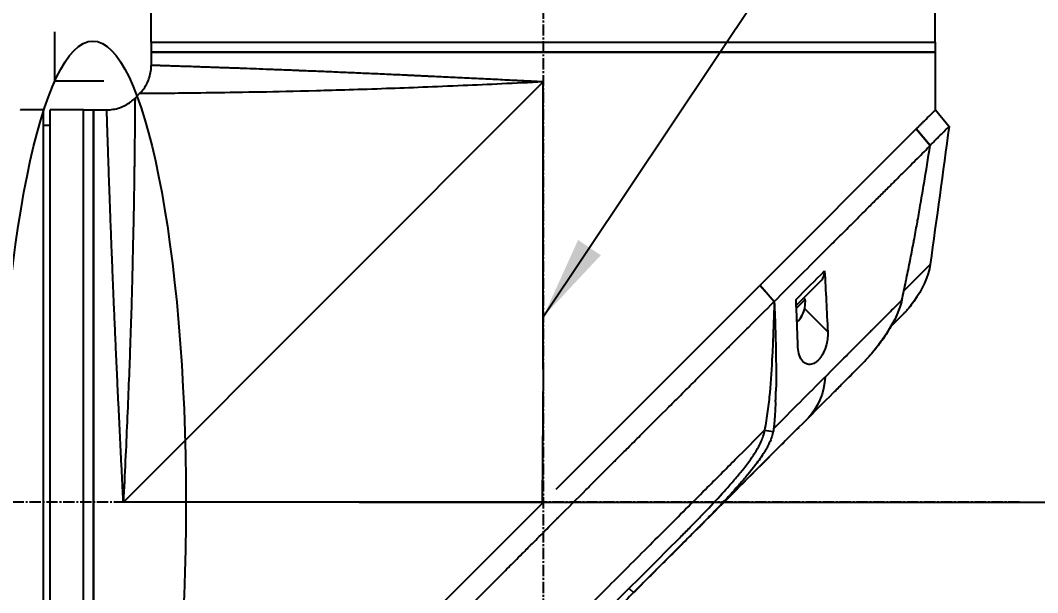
# Model space of a CAD drawing. Header units: millimetres. Extents: x 0 to 4378, y 0 to 2376.
# Drawn here: x 1566.3 to 1719.4, y 1182.9 to 1268.9 of the extents above; entities that cross this region are included whole.
import ezdxf

# ---------------------------------------------------------------- set-up
doc = ezdxf.new("R2010")
doc.units = ezdxf.units.MM
doc.header["$LTSCALE"] = 0.2
doc.linetypes.add('CENTER2', pattern=[1.125, 0.75, -0.125, 0.125, -0.125])
doc.layers.add('02_Center Line', color=1, linetype='CENTER2')
doc.layers.add('13_After Rev.Num.', color=6, linetype='Continuous')
doc.styles.add('Rainbow-5.0 Style', font='malgunsl.ttf')
doc.dimstyles.new('Rainbow-5.0 Style', dxfattribs={"dimtxt": 4, "dimasz": 2.5, "dimexe": 1, "dimexo": 1, "dimgap": 1, "dimtad": 1, "dimdsep": 46, "dimtxsty": 'Rainbow-5.0 Style', "dimcen": 0, "dimclrd": 251, "dimclre": 251, "dimclrt": 7, "dimazin": 3, "dimtp": 0.1, "dimtm": 0.1, "dimtfac": 0.61, "dimtmove": 0, "dimatfit": 3, "dimfxl": 1, "dimlwd": -1, "dimlwe": -1, "dimarcsym": 1})

# ---------------------------------------------------------------- blocks, each defined once
blk = doc.blocks.new('*D145')
at = {"color": 251, "linetype": 'ByBlock', "transparency": 16777216}
for p, q in [((1617.45, 1196.46), (1769.2, 1196.46)), ((1765.2, 781.46), (1765.2, 1186.46)), ((1617.45, 771.46), (1769.2, 771.46))]:
    blk.add_line(p, q, dxfattribs=at)
at = {"color": 251, "transparency": 16777216}
for points in [[(1763.53, 1186.46), (1766.87, 1186.46), (1765.2, 1196.46)], [(1763.53, 781.46), (1766.87, 781.46), (1765.2, 771.46)]]:
    blk.add_solid(points, dxfattribs=at)
at = {"layer": 'Defpoints', "color": 0, "transparency": 16777216}
for p in [(1613.45, 1196.46), (1765.2, 1196.46), (1613.45, 771.46)]:
    blk.add_point(p, dxfattribs=at)
at = {"color": 7, "transparency": 16777216, "insert": (1752.93, 983.96), "char_height": 16, "attachment_point": 5, "rotation": 90, "style": 'Rainbow-5.0 Style'}
blk.add_mtext('425', dxfattribs=at)
blk = doc.blocks.new('*D146')
at = {"color": 251, "linetype": 'ByBlock', "transparency": 16777216}
for p, q in [((1699.24, 1588.46), (1769.2, 1588.46)), ((1765.2, 1206.46), (1765.2, 1578.46)), ((1617.36, 1196.46), (1769.2, 1196.46))]:
    blk.add_line(p, q, dxfattribs=at)
at = {"color": 251, "transparency": 16777216}
for points in [[(1763.53, 1578.46), (1766.87, 1578.46), (1765.2, 1588.46)], [(1763.53, 1206.46), (1766.87, 1206.46), (1765.2, 1196.46)]]:
    blk.add_solid(points, dxfattribs=at)
at = {"layer": 'Defpoints', "color": 0, "transparency": 16777216}
for p in [(1695.24, 1588.46), (1765.2, 1588.46), (1613.36, 1196.46)]:
    blk.add_point(p, dxfattribs=at)
at = {"color": 7, "transparency": 16777216, "insert": (1752.92, 1392.46), "char_height": 16, "attachment_point": 5, "rotation": 90, "style": 'Rainbow-5.0 Style'}
blk.add_mtext('392', dxfattribs=at)
blk = doc.blocks.new('*D151')
at = {"color": 251, "linetype": 'ByBlock', "transparency": 16777216}
for p, q in [((1649.05, 1699.16), (1818.7, 1699.16)), ((1814.7, 781.46), (1814.7, 1689.16)), ((1649.05, 771.46), (1818.7, 771.46))]:
    blk.add_line(p, q, dxfattribs=at)
at = {"color": 251, "transparency": 16777216}
for points in [[(1813.03, 1689.16), (1816.36, 1689.16), (1814.7, 1699.16)], [(1813.03, 781.46), (1816.36, 781.46), (1814.7, 771.46)]]:
    blk.add_solid(points, dxfattribs=at)
at = {"layer": 'Defpoints', "color": 0, "transparency": 16777216}
for p in [(1645.05, 1699.16), (1814.7, 1699.16), (1645.05, 771.46)]:
    blk.add_point(p, dxfattribs=at)
at = {"color": 7, "transparency": 16777216, "insert": (1802.42, 1235.31), "char_height": 16, "attachment_point": 5, "rotation": 90, "style": 'Rainbow-5.0 Style'}
blk.add_mtext('927.7', dxfattribs=at)
blk = doc.blocks.new('*D152')
at = {"color": 251, "linetype": 'ByBlock', "transparency": 16777216}
for p, q in [((1496.65, 1260.07), (1496.65, 1396.68)), ((1645.05, 1395.45), (1645.05, 1388.68)), ((1635.05, 1392.68), (1506.65, 1392.68))]:
    blk.add_line(p, q, dxfattribs=at)
at = {"color": 251, "transparency": 16777216}
for points in [[(1506.65, 1394.35), (1506.65, 1391.02), (1496.65, 1392.68)], [(1635.05, 1394.35), (1635.05, 1391.02), (1645.05, 1392.68)]]:
    blk.add_solid(points, dxfattribs=at)
at = {"layer": 'Defpoints', "color": 0, "transparency": 16777216}
for p in [(1645.05, 1399.45), (1496.65, 1392.68), (1496.65, 1256.07)]:
    blk.add_point(p, dxfattribs=at)
at = {"color": 7, "transparency": 16777216, "insert": (1570.85, 1405), "char_height": 16, "attachment_point": 5, "style": 'Rainbow-5.0 Style'}
blk.add_mtext('148.4', dxfattribs=at)
blk = doc.blocks.new('Blk$A47R2-4W24B')
for p, q in [((-59, 663.4), (-59, 668.4)), ((59, 663.4), (59, 668.4)), ((-59, 663.4), (59, 663.4)), ((-59, 663.4), (-59, 661.9)), ((-59, 663.4), (59, 663.4)), ((59, 663.4), (59, 661.9)), ((59, 661.9), (-59, 661.9)), ((-59, 661.9), (-59, 659.89)), ((-59, 661.9), (59, 661.9)), ((59, 661.9), (59, 653.2)), ((-63.2, 594.2), (0, 657.4)), ((-3.08, 657.25), (-3.08, 657.25)), ((-1.5, 657.33), (-1.5, 657.33)), ((0, 614.2), (0, 657.4)), ((-61.44, 654.96), (-60.76, 655.64)), ((-75.2, 653.2), (-78.2, 653.2)), ((-75.2, 535.2), (-75.2, 653.2)), ((-74.2, 535.2), (-74.2, 653.2)), ((-69.2, 653.2), (-74.2, 653.2)), ((-69.2, 535.2), (-69.2, 653.2)), ((-69.2, 653.2), (-67.7, 653.2)), ((-69.2, 535.2), (-69.2, 653.2)), ((-67.7, 653.2), (-67.7, 535.2)), ((-67.7, 653.2), (-65.69, 653.2)), ((-67.7, 535.2), (-67.7, 653.2)), ((59.01, 653.21), (61.08, 650.72)), ((-75.2, 650.9), (-74.2, 650.91)), ((32.62, 626.82), (56.13, 650.33)), ((56.14, 650.34), (56.13, 650.33)), ((58.22, 647.83), (56.13, 650.33)), ((56.14, 650.34), (58.21, 647.85)), ((58.21, 647.83), (58.21, 647.83)), ((55, 644.59), (55, 644.59)), ((51.46, 641.06), (51.46, 641.06)), ((49.36, 638.97), (49.36, 638.97)), ((58.24, 629.96), (58.24, 629.96)), ((38.45, 628.07), (38.45, 628.07)), ((38.76, 628.39), (38.76, 628.39)), ((1.96, 596.16), (32.6, 626.8)), ((32.62, 626.82), (32.6, 626.8)), ((34.75, 624.39), (32.6, 626.8)), ((32.62, 626.82), (34.77, 624.4)), ((38.08, 623.79), (41.84, 627.56)), ((38.04, 624.69), (38.04, 624.69)), ((38.09, 623.39), (39.42, 624.71)), ((39.21, 624.92), (39.42, 624.71)), ((34.75, 624.39), (34.77, 624.4)), ((39.32, 623.33), (42.81, 619.84)), ((54.16, 622.48), (54.16, 622.48)), ((38.35, 621.42), (38.35, 621.42)), ((30.29, 619.93), (30.29, 619.93)), ((0, 614.2), (-0.17, 594.2)), ((47.74, 614.76), (44.73, 611.75)), ((45.22, 612.24), (45.22, 612.24)), ((33.3, 605.02), (34.59, 604.82)), ((37.54, 604.57), (13.58, 580.61)), ((29.81, 598.83), (29.81, 598.83)), ((28.28, 597.02), (28.28, 597.02)), ((-0.17, 594.2), (-63.2, 594.2)), ((-0.18, 594.02), (0, 594.2)), ((-0.18, 594.03), (0, 594.2)), ((-0.18, 594.03), (-0.17, 594.2)), ((26.77, 593.8), (27.24, 594.27)), ((-22.67, 571.53), (-0.18, 594.02)), ((-0.18, 594.02), (-0.18, 594.03)), ((23.17, 591.53), (23.17, 591.53)), ((12.92, 581.24), (13.58, 580.61)), ((13.58, 580.61), (13.58, 580.61))]:
    blk.add_line(p, q)
blk.add_arc((34.92, 624.34), 4.52, 333.7132, 4.7607)
for centre, major_axis, ratio, start_param, end_param in [((39.71, 629.68), (2.13, -2.12), 0.723632, 6.280692, 6.957578), ((34.92, 624.34), (3.19, -3.19), 0.999994, 0.080554, 0.3277), ((34.92, 624.34), (3.19, -3.19), 0.999994, 0.080554, 0.327108), ((35.94, 625.36), (3.03, -3.03), 0.003535, 6.1984, 6.284383), ((34.91, 624.33), (3.03, -3.03), 0.999994, 0.079002, 0.084786), ((34.92, 624.34), (3.03, -3.03), 0.999994, 0.076414, 0.082385), ((35.17, 624.59), (3.19, -3.19), 0.003535, 5.955485, 6.202632), ((-41.72, 525.3), (97.82, 97.82), 0.000026, 0.415264, 0.47744), ((2.68, 573.31), (62.35, 62.35), 0.000017, 5.251204, 5.402959), ((4.01, 595.88), (-2.1, 2.14), 0.047046, 2.123062, 2.123097), ((3.77, 570.79), (62.93, 62.93), 0.000051, 1.192389, 1.260494)]:
    blk.add_ellipse(centre, major_axis=major_axis, ratio=ratio, start_param=start_param, end_param=end_param)
for points, knots in [([(-60.76, 655.64), (-60.3, 656.1), (-59.91, 656.64), (-59.34, 657.79), (-59.15, 658.42), (-59.02, 659.33), (-59, 659.61), (-59, 659.89)], [0, 0, 0, 0, 0.1945418, 0.1945418, 0.385603, 0.385603, 0.4694914, 0.4694914, 0.4694914, 0.4694914]), ([(0, 657.4), (-0.01, 657.4), (-0.04, 657.4), (-0.11, 657.41), (-0.21, 657.41), (-0.36, 657.42), (-0.55, 657.43), (-0.79, 657.44), (-1.09, 657.45), (-1.58, 657.48), (-2.18, 657.51), (-2.91, 657.54), (-3.63, 657.58), (-4.59, 657.63), (-5.79, 657.69), (-7.22, 657.76), (-8.65, 657.83), (-10.07, 657.9), (-11.96, 657.99), (-13.84, 658.08), (-15.7, 658.17), (-16.86, 658.22), (-17.78, 658.27), (-18.47, 658.3), (-19.16, 658.33), (-19.85, 658.37), (-20.54, 658.4), (-21.45, 658.44), (-22.57, 658.49), (-23.9, 658.55), (-25.65, 658.63), (-27.8, 658.72), (-29.88, 658.81), (-31.52, 658.88), (-32.73, 658.94), (-33.92, 658.99), (-35.1, 659.03), (-36.07, 659.07), (-36.83, 659.1), (-37.59, 659.13), (-38.52, 659.17), (-39.6, 659.21), (-40.66, 659.25), (-42.04, 659.31), (-43.7, 659.37), (-45.27, 659.43), (-46.47, 659.47), (-47.35, 659.5), (-48.2, 659.53), (-49.02, 659.56), (-49.68, 659.58), (-50.2, 659.6), (-50.71, 659.62), (-51.32, 659.64), (-52.25, 659.67), (-53.34, 659.71), (-54.51, 659.74), (-55.55, 659.78), (-56.31, 659.8), (-56.85, 659.82), (-57.16, 659.83), (-57.39, 659.84), (-57.55, 659.84), (-57.71, 659.85), (-57.91, 659.85), (-58.13, 659.86), (-58.44, 659.87), (-58.68, 659.88), (-58.84, 659.88), (-58.93, 659.88), (-58.98, 659.88), (-59, 659.89), (-59, 659.89), (-59, 659.89), (-59, 659.89)], [-0.0000644, -0.0000644, -0.0000644, -0.0000644, -0.0000148, 0.0000348, 0.000134, 0.0003324, 0.0005308, 0.0007292, 0.001126, 0.0015228, 0.0023163, 0.0031099, 0.0039035, 0.0046971, 0.0062842, 0.0078714, 0.0094585, 0.0110457, 0.0126328, 0.0158071, 0.0173942, 0.0189814, 0.019775, 0.0205685, 0.0213621, 0.0221557, 0.0229493, 0.0237428, 0.02533, 0.0269171, 0.0285043, 0.0316786, 0.0348529, 0.03644, 0.0380272, 0.0396143, 0.0412015, 0.0427886, 0.0435822, 0.0443758, 0.0459629, 0.04755, 0.0491372, 0.0507243, 0.0538986, 0.0570729, 0.0586601, 0.0602472, 0.0618344, 0.0634215, 0.0650087, 0.0658022, 0.0665958, 0.068183, 0.0697701, 0.0729444, 0.0761187, 0.079293, 0.0824673, 0.0840544, 0.0856416, 0.0864352, 0.0872287, 0.0880223, 0.0888159, 0.090403, 0.0919902, 0.0951645, 0.0967516, 0.0983388, 0.0999259, 0.1007195, 0.1015131, 0.1015159, 0.1015159, 0.1015159, 0.1015159]), ([(0, 657.4), (-4.27, 657.19), (-8.31, 657.01), (-12.07, 656.84), (-16.28, 656.66), (-20.13, 656.51), (-23.59, 656.39), (-27.61, 656.24), (-31.1, 656.14), (-34.12, 656.06), (-37.47, 655.97), (-40.23, 655.91), (-42.51, 655.87), (-42.77, 655.87), (-43.02, 655.86), (-43.26, 655.86), (-46.11, 655.8), (-48.37, 655.77), (-50.19, 655.75), (-50.37, 655.75), (-50.54, 655.74), (-50.72, 655.74), (-52.94, 655.71), (-54.64, 655.69), (-55.96, 655.68), (-56.05, 655.68), (-56.14, 655.68), (-56.23, 655.68), (-56.89, 655.67), (-57.49, 655.67), (-58.03, 655.66), (-58.38, 655.66), (-58.97, 655.66), (-59.54, 655.65), (-59.57, 655.65), (-59.59, 655.65), (-59.62, 655.65), (-60.09, 655.65), (-60.32, 655.65), (-60.45, 655.64), (-60.67, 655.64), (-60.76, 655.64), (-60.76, 655.64), (-60.76, 655.64), (-60.76, 655.64), (-60.76, 655.64)], [0, 0, 0, 0, 0.0513847, 0.0513847, 0.0513847, 0.1089687, 0.1089687, 0.1089687, 0.1757473, 0.1757473, 0.1757473, 0.25, 0.25, 0.25, 0.2549863, 0.2549863, 0.2549863, 0.3125, 0.3125, 0.3125, 0.3170092, 0.3170092, 0.3170092, 0.375, 0.375, 0.375, 0.3786541, 0.3786541, 0.3786541, 0.40625, 0.40625, 0.40625, 0.4375, 0.4375, 0.4375, 0.4390424, 0.4390424, 0.4390424, 0.46875, 0.46875, 0.46875, 0.5, 0.5, 0.5, 0.5000148, 0.5000148, 0.5000148, 0.5000148]), ([(-65.69, 653.2), (-65.04, 653.2), (-64.38, 653.31), (-63.16, 653.72), (-62.58, 654.02), (-61.85, 654.58), (-61.64, 654.76), (-61.44, 654.96)], [0, 0, 0, 0, 0.1945418, 0.1945418, 0.385603, 0.385603, 0.4694914, 0.4694914, 0.4694914, 0.4694914]), ([(-61.44, 654.96), (-61.44, 654.96), (-61.44, 654.87), (-61.44, 654.66), (-61.45, 654.52), (-61.45, 654.29), (-61.45, 653.82), (-61.45, 653.8), (-61.45, 653.78), (-61.45, 653.77), (-61.46, 653.19), (-61.46, 652.6), (-61.46, 652.29), (-61.47, 651.73), (-61.47, 651.11), (-61.48, 650.43), (-61.48, 650.37), (-61.48, 650.31), (-61.48, 650.26), (-61.49, 648.92), (-61.51, 647.18), (-61.54, 644.92), (-61.54, 644.8), (-61.54, 644.68), (-61.55, 644.56), (-61.57, 642.72), (-61.6, 640.4), (-61.66, 637.46), (-61.66, 637.3), (-61.66, 637.13), (-61.67, 636.96), (-61.71, 634.65), (-61.77, 631.82), (-61.86, 628.32), (-61.93, 625.32), (-62.04, 621.82), (-62.18, 617.8), (-62.19, 617.6), (-62.2, 617.41), (-62.2, 617.21), (-62.32, 613.87), (-62.47, 610.22), (-62.64, 606.27), (-62.8, 602.49), (-62.99, 598.44), (-63.2, 594.2)], [0.5000431, 0.5000431, 0.5000431, 0.5000431, 0.53125, 0.53125, 0.53125, 0.5614637, 0.5614637, 0.5614637, 0.5625, 0.5625, 0.5625, 0.59375, 0.59375, 0.59375, 0.6225557, 0.6225557, 0.6225557, 0.625, 0.625, 0.625, 0.6844623, 0.6844623, 0.6844623, 0.6875, 0.6875, 0.6875, 0.7466289, 0.7466289, 0.7466289, 0.75, 0.75, 0.75, 0.8157706, 0.8157706, 0.8157706, 0.8722986, 0.8722986, 0.8722986, 0.875, 0.875, 0.875, 0.9388377, 0.9388377, 0.9388377, 1, 1, 1, 1]), ([(-78.2, 653.2), (-78.26, 653.2), (-78.31, 653.2), (-78.37, 653.2), (-78.42, 653.2), (-78.47, 653.2), (-78.51, 653.2), (-78.56, 653.2), (-78.59, 653.2), (-78.62, 653.2), (-78.65, 653.2), (-78.68, 653.2), (-78.69, 653.2), (-78.7, 653.2), (-78.7, 653.2), (-78.7, 653.2), (-78.7, 653.2), (-78.7, 653.2), (-78.7, 653.2)], [0, 0, 0, 0, 0.1074676, 0.1074676, 0.1074676, 0.2149351, 0.2149351, 0.2149351, 0.3224051, 0.3224051, 0.3224051, 0.4298767, 0.4298767, 0.4298767, 0.5, 0.5, 0.5, 0.5001155, 0.5001155, 0.5001155, 0.5001155]), ([(-63.2, 594.2), (-63.21, 594.32), (-63.21, 594.44), (-63.22, 594.56), (-63.22, 594.69), (-63.23, 594.81), (-63.24, 594.93), (-63.25, 595.17), (-63.26, 595.41), (-63.27, 595.66), (-63.29, 596.14), (-63.32, 596.62), (-63.34, 597.11), (-63.37, 597.59), (-63.39, 598.07), (-63.41, 598.55), (-63.44, 599.03), (-63.46, 599.51), (-63.49, 599.99), (-63.53, 600.95), (-63.58, 601.9), (-63.63, 602.85), (-63.68, 603.8), (-63.72, 604.74), (-63.77, 605.69), (-63.81, 606.63), (-63.86, 607.56), (-63.9, 608.5), (-63.95, 609.43), (-63.99, 610.36), (-64.04, 611.29), (-64.06, 611.75), (-64.08, 612.21), (-64.1, 612.67), (-64.12, 613.13), (-64.14, 613.59), (-64.17, 614.05), (-64.21, 614.97), (-64.25, 615.87), (-64.29, 616.76), (-64.33, 617.66), (-64.37, 618.54), (-64.41, 619.41), (-64.45, 620.28), (-64.49, 621.14), (-64.52, 621.98), (-64.56, 622.83), (-64.6, 623.66), (-64.63, 624.49), (-64.67, 625.31), (-64.7, 626.13), (-64.74, 626.93), (-64.77, 627.73), (-64.8, 628.52), (-64.83, 629.3), (-64.85, 629.69), (-64.86, 630.07), (-64.88, 630.45), (-64.9, 630.84), (-64.91, 631.22), (-64.93, 631.59), (-64.96, 632.35), (-64.98, 633.08), (-65.01, 633.8), (-65.04, 634.51), (-65.07, 635.21), (-65.09, 635.89), (-65.12, 636.57), (-65.14, 637.24), (-65.17, 637.88), (-65.19, 638.53), (-65.21, 639.15), (-65.24, 639.76), (-65.26, 640.38), (-65.28, 640.97), (-65.3, 641.54), (-65.32, 642.12), (-65.34, 642.68), (-65.36, 643.22), (-65.37, 643.49), (-65.38, 643.75), (-65.39, 644.01), (-65.4, 644.27), (-65.4, 644.53), (-65.41, 644.78), (-65.43, 645.28), (-65.45, 645.76), (-65.46, 646.21), (-65.48, 646.67), (-65.49, 647.1), (-65.5, 647.51), (-65.52, 647.93), (-65.53, 648.32), (-65.54, 648.68), (-65.55, 649.05), (-65.57, 649.4), (-65.58, 649.72), (-65.59, 650.05), (-65.6, 650.35), (-65.61, 650.63), (-65.61, 650.92), (-65.62, 651.18), (-65.63, 651.41), (-65.64, 651.65), (-65.64, 651.86), (-65.65, 652.06), (-65.66, 652.25), (-65.66, 652.41), (-65.67, 652.56), (-65.67, 652.7), (-65.67, 652.82), (-65.68, 652.91), (-65.68, 653.01), (-65.68, 653.08), (-65.68, 653.13), (-65.68, 653.15), (-65.68, 653.17), (-65.68, 653.18), (-65.69, 653.19), (-65.69, 653.2), (-65.69, 653.2), (-65.69, 653.2), (-65.69, 653.2), (-65.69, 653.2)], [-0.00006369, -0.00006369, -0.00006369, -0.00006369, 0.00029651, 0.00029651, 0.00029651, 0.00065671, 0.00065671, 0.00065671, 0.00137712, 0.00137712, 0.00137712, 0.00281792, 0.00281792, 0.00281792, 0.00425873, 0.00425873, 0.00425873, 0.00569954, 0.00569954, 0.00569954, 0.00858115, 0.00858115, 0.00858115, 0.01146277, 0.01146277, 0.01146277, 0.01434438, 0.01434438, 0.01434438, 0.017226, 0.017226, 0.017226, 0.0186668, 0.0186668, 0.0186668, 0.02010761, 0.02010761, 0.02010761, 0.02298922, 0.02298922, 0.02298922, 0.02587084, 0.02587084, 0.02587084, 0.02875245, 0.02875245, 0.02875245, 0.03163407, 0.03163407, 0.03163407, 0.03451568, 0.03451568, 0.03451568, 0.0373973, 0.0373973, 0.0373973, 0.0388381, 0.0388381, 0.0388381, 0.04027891, 0.04027891, 0.04027891, 0.04316053, 0.04316053, 0.04316053, 0.04604214, 0.04604214, 0.04604214, 0.04892569, 0.04892569, 0.04892569, 0.05180537, 0.05180537, 0.05180537, 0.05468698, 0.05468698, 0.05468698, 0.0575686, 0.0575686, 0.0575686, 0.0590094, 0.0590094, 0.0590094, 0.06045021, 0.06045021, 0.06045021, 0.06333183, 0.06333183, 0.06333183, 0.06621344, 0.06621344, 0.06621344, 0.06909505, 0.06909505, 0.06909505, 0.07197667, 0.07197667, 0.07197667, 0.07485819, 0.07485819, 0.07485819, 0.0777399, 0.0777399, 0.0777399, 0.08062151, 0.08062151, 0.08062151, 0.08350313, 0.08350313, 0.08350313, 0.08638474, 0.08638474, 0.08638474, 0.08926636, 0.08926636, 0.08926636, 0.09070485, 0.09070485, 0.09070485, 0.09214797, 0.09214797, 0.09214797, 0.09214861, 0.09214861, 0.09214861, 0.09214861]), ([(56.14, 650.34), (56.25, 650.45), (56.37, 650.57), (56.47, 650.67), (56.58, 650.78), (56.68, 650.88), (56.78, 650.98), (56.88, 651.08), (56.98, 651.18), (57.08, 651.28), (57.18, 651.38), (57.27, 651.47), (57.36, 651.56), (57.71, 651.91), (58.01, 652.21), (58.25, 652.45), (58.5, 652.7), (58.69, 652.89), (58.81, 653.01), (58.94, 653.14), (59.01, 653.21), (59.01, 653.21)], [-1, -1, -1, -1, -0.9375, -0.9375, -0.9375, -0.875, -0.875, -0.875, -0.8125, -0.8125, -0.8125, -0.75, -0.75, -0.75, -0.5, -0.5, -0.5, -0.25, -0.25, -0.25, 0, 0, 0, 0]), ([(58.21, 647.85), (58.29, 647.93), (58.37, 648.01), (58.53, 648.17), (58.63, 648.26), (58.82, 648.45), (58.96, 648.59), (59.12, 648.76), (59.14, 648.78), (59.33, 648.97), (59.63, 649.26), (60.07, 649.7), (60.2, 649.84), (60.57, 650.2), (60.76, 650.39), (60.95, 650.58), (61, 650.62), (61.07, 650.69), (61.09, 650.71), (61.08, 650.72)], [-1.925983, -1.925983, -1.925983, -1.925983, -1.875869, -1.875869, -1.820686, -1.820686, -1.653095, -1.653095, -1.624088, -1.624088, -1.164895, -1.164895, -0.929585, -0.929585, -0.463526, -0.463526, -0.231599, -0.231599, 0, 0, 0, 0]), ([(34.77, 624.4), (37.24, 626.86), (39.63, 629.25), (41.92, 631.54), (42.49, 632.11), (43.05, 632.68), (43.61, 633.23), (44.17, 633.79), (44.72, 634.34), (45.27, 634.88), (45.54, 635.15), (45.81, 635.42), (46.07, 635.69), (46.34, 635.95), (46.61, 636.21), (46.87, 636.48), (47.14, 636.74), (47.4, 637), (47.65, 637.26), (47.91, 637.52), (48.16, 637.78), (48.42, 638.03), (48.92, 638.54), (49.43, 639.03), (49.92, 639.52), (50.4, 640), (50.88, 640.48), (51.35, 640.94), (51.81, 641.41), (52.27, 641.86), (52.71, 642.3), (53.15, 642.74), (53.58, 643.17), (53.99, 643.58), (54.82, 644.41), (55.59, 645.19), (56.3, 645.89), (57.01, 646.6), (57.65, 647.26), (58.22, 647.83)], [0, 0, 0, 0, 0.25, 0.25, 0.25, 0.3125, 0.3125, 0.3125, 0.375, 0.375, 0.375, 0.40625, 0.40625, 0.40625, 0.4375, 0.4375, 0.4375, 0.46875, 0.46875, 0.46875, 0.5, 0.5, 0.5, 0.5625, 0.5625, 0.5625, 0.625, 0.625, 0.625, 0.6875, 0.6875, 0.6875, 0.75, 0.75, 0.75, 0.875, 0.875, 0.875, 1, 1, 1, 1]), ([(53.96, 624.59), (54.17, 625.51), (54.37, 626.44), (54.56, 627.38), (54.57, 627.43), (54.58, 627.48), (54.59, 627.53), (54.78, 628.43), (54.97, 629.33), (55.15, 630.23), (55.17, 630.32), (55.18, 630.42), (55.2, 630.51), (55.38, 631.39), (55.55, 632.26), (55.71, 633.14), (55.74, 633.26), (55.76, 633.39), (55.78, 633.52), (55.95, 634.38), (56.1, 635.24), (56.26, 636.1), (56.29, 636.24), (56.31, 636.39), (56.34, 636.54), (56.49, 637.39), (56.64, 638.24), (56.79, 639.1), (56.79, 639.13), (56.8, 639.17), (56.81, 639.2), (56.97, 640.18), (57.14, 641.15), (57.3, 642.12), (57.62, 644.03), (57.92, 645.94), (58.22, 647.83)], [0, 0, 0, 0, 0.1206948, 0.1206948, 0.1206948, 0.1274688, 0.1274688, 0.1274688, 0.2438816, 0.2438816, 0.2438816, 0.256112, 0.256112, 0.256112, 0.3692231, 0.3692231, 0.3692231, 0.3854414, 0.3854414, 0.3854414, 0.4964218, 0.4964218, 0.4964218, 0.5152549, 0.5152549, 0.5152549, 0.6251524, 0.6251524, 0.6251524, 0.6298026, 0.6298026, 0.6298026, 0.7550606, 0.7550606, 0.7550606, 1, 1, 1, 1]), ([(42.34, 628.99), (42.42, 627.47), (42.5, 625.94), (42.66, 622.87), (42.74, 621.35), (42.81, 619.84)], [0.000001, 0.000001, 0.000001, 0.000001, 0.550472, 0.550472, 1.110624, 1.110624, 1.110624, 1.110624]), ([(38.33, 617.53), (38.28, 618.73), (38.24, 619.91), (38.14, 622.3), (38.09, 623.5), (38.04, 624.69)], [0.000001, 0.000001, 0.000001, 0.000001, 0.4368792, 0.4368792, 0.8702118, 0.8702118, 0.8702118, 0.8702118]), ([(-30.18, 559.44), (-29.02, 560.61), (-27.74, 561.89), (-26.35, 563.28), (-25.23, 564.41), (-23.92, 565.71), (-22.41, 567.22), (-22.23, 567.4), (-21.85, 567.78), (-21.26, 568.37), (-21.01, 568.61), (-20.73, 568.9), (-20.41, 569.21), (-19.59, 570.04), (-18.91, 570.71), (-18.4, 571.22), (-17.33, 572.28), (-15.98, 573.64), (-14.33, 575.29), (-13.53, 576.09), (-12.73, 576.89), (-11.94, 577.68), (-11.36, 578.26), (-10.79, 578.84), (-10.21, 579.41), (-8.84, 580.79), (-7.45, 582.18), (-6.07, 583.56), (-5.57, 584.07), (-4.97, 584.66), (-4.28, 585.35), (-3.47, 586.17), (-2.85, 586.78), (-2.44, 587.2), (-2.18, 587.46), (-2, 587.64), (-1.9, 587.74), (-1.2, 588.43), (-0.51, 589.13), (0.19, 589.83), (1.12, 590.77), (1.82, 591.46), (2.28, 591.92), (2.3, 591.94), (2.32, 591.97), (2.34, 591.99), (3.71, 593.36), (5.08, 594.72), (6.46, 596.1), (6.69, 596.33), (6.91, 596.55), (7.13, 596.78), (8.42, 598.06), (9.59, 599.24), (10.63, 600.27), (10.91, 600.55), (11.37, 601.01), (12.03, 601.67), (12.24, 601.88), (12.47, 602.1), (12.71, 602.35), (13.58, 603.21), (14.27, 603.9), (14.78, 604.42), (16.31, 605.94), (17.68, 607.31), (18.9, 608.53), (19.64, 609.26), (20.43, 610.05), (21.27, 610.89), (21.82, 611.44), (22.39, 612.01), (22.97, 612.6), (23.65, 613.27), (24.32, 613.95), (24.99, 614.61), (25.66, 615.28), (26.32, 615.95), (26.98, 616.61), (27.38, 617.01), (27.77, 617.4), (28.13, 617.77), (29.21, 618.84), (30.13, 619.77), (30.92, 620.55), (32.15, 621.79), (33.44, 623.07), (34.75, 624.39)], [-1, -1, -1, -1, -0.9375, -0.9375, -0.9375, -0.875, -0.875, -0.875, -0.8528979, -0.8528979, -0.8528979, -0.84375, -0.84375, -0.84375, -0.8125, -0.8125, -0.8125, -0.75, -0.75, -0.75, -0.7138981, -0.7138981, -0.7138981, -0.6875, -0.6875, -0.6875, -0.625, -0.625, -0.625, -0.5982143, -0.5982143, -0.5982143, -0.5763525, -0.5763525, -0.5763525, -0.5625, -0.5625, -0.5625, -0.53125, -0.53125, -0.53125, -0.5, -0.5, -0.5, -0.4990096, -0.4990096, -0.4990096, -0.4375, -0.4375, -0.4375, -0.4283694, -0.4283694, -0.4283694, -0.375, -0.375, -0.375, -0.3512462, -0.3512462, -0.3512462, -0.34375, -0.34375, -0.34375, -0.3125, -0.3125, -0.3125, -0.25, -0.25, -0.25, -0.2121786, -0.2121786, -0.2121786, -0.1875, -0.1875, -0.1875, -0.15625, -0.15625, -0.15625, -0.125, -0.125, -0.125, -0.1091039, -0.1091039, -0.1091039, -0.0625, -0.0625, -0.0625, 0, 0, 0, 0]), ([(34.75, 624.39), (34.75, 624.19), (34.74, 623.99), (34.71, 622.53), (34.67, 621.27), (34.57, 618.77), (34.52, 617.5), (34.36, 614.46), (34.23, 612.44), (33.99, 609.77), (33.89, 608.83), (33.7, 607.41), (33.63, 606.94), (33.47, 605.96), (33.38, 605.5), (33.3, 605.02)], [-2.140307, -2.140307, -2.140307, -2.140307, -2.071245, -2.071245, -1.648117, -1.648117, -1.228346, -1.228346, -0.636843, -0.636843, -0.321811, -0.321811, -0.164589, -0.164589, 0, 0, 0, 0]), ([(34.77, 624.4), (34.83, 622.88), (34.89, 621.36), (34.93, 619.84), (34.98, 618.2), (35.01, 616.56), (35.03, 614.91), (35.03, 614.09), (35.04, 613.26), (35.03, 612.43), (35.03, 611.93), (35.02, 611.42), (35.01, 610.92)], [-1, -1, -1, -1, -0.7573218, -0.7573218, -0.7573218, -0.4967513, -0.4967513, -0.4967513, -0.3664661, -0.3664661, -0.3664661, -0.2872955, -0.2872955, -0.2872955, -0.2872955]), ([(42.4, 613.02), (43.49, 614.12), (44.57, 615.2), (45.61, 616.24), (45.87, 616.5), (46.13, 616.76), (46.39, 617.02), (46.65, 617.28), (46.9, 617.53), (47.16, 617.79), (47.66, 618.29), (48.16, 618.79), (48.65, 619.28), (48.89, 619.52), (49.13, 619.76), (49.37, 620), (49.49, 620.12), (49.61, 620.24), (49.73, 620.36), (49.85, 620.48), (49.97, 620.6), (50.08, 620.71), (50.32, 620.95), (50.55, 621.18), (50.77, 621.4), (51, 621.63), (51.23, 621.86), (51.45, 622.08), (51.67, 622.3), (51.89, 622.52), (52.11, 622.74), (52.32, 622.95), (52.54, 623.17), (52.75, 623.38), (53.16, 623.79), (53.57, 624.2), (53.96, 624.59)], [-1, -1, -1, -1, -0.75, -0.75, -0.75, -0.6875, -0.6875, -0.6875, -0.625, -0.625, -0.625, -0.5, -0.5, -0.5, -0.4375, -0.4375, -0.4375, -0.40625, -0.40625, -0.40625, -0.375, -0.375, -0.375, -0.3125, -0.3125, -0.3125, -0.25, -0.25, -0.25, -0.1875, -0.1875, -0.1875, -0.125, -0.125, -0.125, 0, 0, 0, 0]), ([(53.96, 624.59), (53.83, 624.02), (53.45, 622.46), (51.54, 619.35), (51.06, 618.66), (50.07, 617.34), (49.54, 616.69), (48.99, 616.07)], [0.0000064, 0.0000064, 0.0000064, 0.0000064, 0.1740467, 0.1740467, 0.2246228, 0.2246228, 0.2745832, 0.2745832, 0.2745832, 0.2745832]), ([(55.75, 624.38), (55.52, 624.04), (55.27, 623.72), (54.87, 623.25), (54.74, 623.09), (54.53, 622.86), (54.46, 622.79), (54.35, 622.67), (54.32, 622.64), (54.26, 622.58), (54.25, 622.56), (54.22, 622.54), (54.22, 622.53), (54.21, 622.52), (54.2, 622.52), (54.19, 622.51), (54.19, 622.51), (54.18, 622.5), (54.18, 622.5), (54.18, 622.49), (54.17, 622.49), (54.17, 622.49)], [0, 0, 0, 0, 0.122831, 0.122831, 0.1845131, 0.1845131, 0.2153748, 0.2153748, 0.2308711, 0.2308711, 0.2389075, 0.2389075, 0.241325, 0.241325, 0.2434836, 0.2434836, 0.2455022, 0.2455022, 0.2490388, 0.2490388, 0.2528112, 0.2528112, 0.2528112, 0.2528112]), ([(54.14, 622.46), (54.09, 622.4), (53.85, 622.16), (53.17, 621.48), (52.77, 621.09), (52.31, 620.62)], [0, 0, 0, 0, 0.5052438, 0.5052438, 0.9155276, 0.9155276, 0.9155276, 0.9155276]), ([(53.28, 621.6), (53.38, 621.7), (53.48, 621.79), (53.56, 621.88), (53.73, 622.05), (53.87, 622.19), (53.96, 622.28)], [-1, -1, -1, -1, -0.662973, -0.662973, -0.662973, 0, 0, 0, 0]), ([(52.31, 620.62), (52.08, 620.22), (51.83, 619.83), (51.58, 619.44), (51.19, 618.85), (50.78, 618.27), (50.35, 617.71), (50.21, 617.54), (50.08, 617.36), (49.94, 617.19)], [-0.5669024, -0.5669024, -0.5669024, -0.5669024, -0.4270987, -0.4270987, -0.4270987, -0.2135493, -0.2135493, -0.2135493, -0.1470183, -0.1470183, -0.1470183, -0.1470183]), ([(42.81, 619.84), (42.82, 619.56), (42.82, 619.26), (42.76, 618.62), (42.7, 618.27), (42.5, 617.49), (42.35, 617.05), (42.04, 616.43), (41.92, 616.23), (41.69, 615.91), (41.59, 615.78), (41.36, 615.53), (41.24, 615.42), (40.95, 615.19), (40.77, 615.09), (40.3, 614.91), (40.03, 614.9), (39.52, 615.02), (39.28, 615.16), (38.86, 615.59), (38.68, 615.89), (38.42, 616.63), (38.34, 617.06), (38.33, 617.53)], [-1.233507, -1.233507, -1.233507, -1.233507, -1.130725, -1.130725, -1.019151, -1.019151, -0.880702, -0.880702, -0.809203, -0.809203, -0.755026, -0.755026, -0.69834, -0.69834, -0.615166, -0.615166, -0.479801, -0.479801, -0.336168, -0.336168, -0.170407, -0.170407, -0.000001, -0.000001, -0.000001, -0.000001]), ([(47.96, 614.98), (48.11, 615.13), (48.26, 615.28), (48.6, 615.65), (48.8, 615.86), (48.99, 616.07)], [0.02321, 0.02321, 0.02321, 0.02321, 0.0865317, 0.0865317, 0.1730601, 0.1730601, 0.1730601, 0.1730601]), ([(34.96, 609.32), (34.97, 609.53), (34.98, 609.73), (34.98, 609.93), (34.99, 609.95), (34.99, 609.97), (34.99, 609.99), (34.99, 610.07), (34.99, 610.15), (34.99, 610.22), (35, 610.46), (35.01, 610.69), (35.01, 610.92)], [0.00589664, 0.00589664, 0.00589664, 0.00589664, 0.006613529, 0.006613529, 0.006613529, 0.006685585, 0.006685585, 0.006685585, 0.006959417, 0.006959417, 0.006959417, 0.00777951, 0.00777951, 0.00777951, 0.00777951]), ([(34.96, 609.32), (34.94, 608.68), (34.91, 608.04), (34.86, 607.4), (34.83, 606.97), (34.8, 606.54), (34.76, 606.11), (34.74, 605.9), (34.72, 605.68), (34.69, 605.47), (34.69, 605.41), (34.68, 605.36), (34.67, 605.3)], [-0.2047521, -0.2047521, -0.2047521, -0.2047521, -0.1058955, -0.1058955, -0.1058955, -0.0407529, -0.0407529, -0.0407529, -0.0081816, -0.0081816, -0.0081816, 0, 0, 0, 0]), ([(-10.83, 560.89), (-8.74, 562.98), (-6.62, 565.1), (-4.47, 567.25), (-2.32, 569.4), (-0.15, 571.57), (2.04, 573.76), (4.23, 575.95), (6.43, 578.15), (8.64, 580.36), (9.74, 581.46), (10.84, 582.56), (11.95, 583.67), (13.06, 584.78), (14.18, 585.9), (15.26, 586.98), (16.34, 588.06), (17.38, 589.1), (18.43, 590.14), (20.42, 592.14), (22.43, 594.15), (24.4, 596.12), (25.91, 597.63), (27.41, 599.13), (28.9, 600.62), (30.38, 602.1), (31.85, 603.57), (33.3, 605.02)], [0, 0, 0, 0, 0.1448174, 0.1448174, 0.1448174, 0.2896349, 0.2896349, 0.2896349, 0.4344523, 0.4344523, 0.4344523, 0.506861, 0.506861, 0.506861, 0.5792697, 0.5792697, 0.5792697, 0.6516784, 0.6516784, 0.6516784, 0.7896349, 0.7896349, 0.7896349, 0.8948175, 0.8948175, 0.8948175, 1, 1, 1, 1]), ([(20, 588.32), (20.47, 588.79), (20.94, 589.26), (21.41, 589.74), (21.65, 589.97), (21.88, 590.21), (22.11, 590.45), (22.35, 590.69), (22.58, 590.92), (22.81, 591.16), (23.28, 591.64), (23.74, 592.12), (24.2, 592.6), (25.13, 593.56), (26.04, 594.53), (26.94, 595.52), (27.38, 596.01), (27.83, 596.5), (28.26, 597), (28.7, 597.51), (29.13, 598.01), (29.55, 598.52), (29.97, 599.03), (30.39, 599.54), (30.78, 600.07), (30.98, 600.33), (31.17, 600.59), (31.36, 600.86), (31.54, 601.12), (31.72, 601.39), (31.89, 601.66), (32.23, 602.2), (32.53, 602.75), (32.78, 603.31), (32.9, 603.59), (33.01, 603.87), (33.1, 604.16), (33.15, 604.3), (33.19, 604.44), (33.22, 604.59), (33.26, 604.73), (33.29, 604.88), (33.3, 605.02)], [-0.9836552, -0.9836552, -0.9836552, -0.9836552, -0.8942433, -0.8942433, -0.8942433, -0.8495311, -0.8495311, -0.8495311, -0.8048189, -0.8048189, -0.8048189, -0.7153946, -0.7153946, -0.7153946, -0.5365459, -0.5365459, -0.5365459, -0.4471216, -0.4471216, -0.4471216, -0.3576972, -0.3576972, -0.3576972, -0.2682729, -0.2682729, -0.2682729, -0.2235607, -0.2235607, -0.2235607, -0.1788486, -0.1788486, -0.1788486, -0.0894242, -0.0894242, -0.0894242, -0.0447121, -0.0447121, -0.0447121, -0.022356, -0.022356, -0.022356, 0, 0, 0, 0]), ([(34.59, 604.82), (34.5, 604.33), (34.32, 603.77), (33.95, 602.97), (33.88, 602.83), (33.73, 602.53), (33.64, 602.37), (33.46, 602.05), (33.36, 601.88), (33.15, 601.54), (33.04, 601.37), (32.53, 600.6), (32.1, 600.02), (31.38, 599.09), (31.1, 598.76), (30.47, 597.99), (30.08, 597.53), (29.32, 596.67), (28.95, 596.24), (28.16, 595.37), (27.76, 594.94), (26.93, 594.06), (26.51, 593.61), (25.85, 592.93), (25.62, 592.69), (25.16, 592.21), (24.92, 591.96), (24.15, 591.18), (23.63, 590.65), (23.11, 590.13), (23.04, 590.06), (22.98, 590.01)], [0, 0, 0, 0, 0.166642, 0.166642, 0.202724, 0.202724, 0.243109, 0.243109, 0.287119, 0.287119, 0.331501, 0.331501, 0.492861, 0.492861, 0.584529, 0.584529, 0.704765, 0.704765, 0.820318, 0.820318, 0.936351, 0.936351, 1.057692, 1.057692, 1.122476, 1.122476, 1.189603, 1.189603, 1.342252, 1.342252, 1.371829, 1.371829, 1.371829, 1.371829]), ([(34.67, 605.3), (34.67, 605.25), (34.66, 605.19), (34.65, 605.14), (34.63, 605.03), (34.62, 604.92), (34.59, 604.82)], [-1, -1, -1, -1, -0.667725, -0.667725, -0.667725, 0, 0, 0, 0]), ([(22.98, 590.01), (22.12, 589.14), (20.52, 587.55), (16.72, 583.74), (15.15, 582.18), (13.58, 580.61)], [-1.613582, -1.613582, -1.613582, -1.613582, -0.664785, -0.664785, 0, 0, 0, 0]), ([(22.99, 590.01), (23.05, 590.07), (23.11, 590.13), (23.17, 590.19), (23.35, 590.37), (23.54, 590.56), (23.73, 590.75)], [-0.99993686, -0.99993686, -0.99993686, -0.99993686, -0.98725245, -0.98725245, -0.98725245, -0.94780834, -0.94780834, -0.94780834, -0.94780834]), ([(13.58, 580.61), (12.02, 579.04), (10.45, 577.47), (8.49, 575.52), (8.1, 575.12), (7.08, 574.1), (6.53, 573.55), (5.65, 572.68), (5.36, 572.38), (4.91, 571.93), (4.77, 571.79), (4.48, 571.5), (4.33, 571.36), (4.19, 571.21)], [-1.142804, -1.142804, -1.142804, -1.142804, -0.592912, -0.592912, -0.45543, -0.45543, -0.23364, -0.23364, -0.121763, -0.121763, -0.062324, -0.062324, -0.00003, -0.00003, -0.00003, -0.00003])]:
    blk.add_open_spline(points, degree=3, knots=knots)
for points in [[(-65.69, 653.2), (-65.69, 653.2), (-65.69, 653.2), (-65.69, 653.2)], [(61.08, 650.72), (60.13, 643.8), (59.19, 636.88), (58.24, 629.96)], [(58.22, 647.83), (58.22, 647.84), (58.21, 647.84), (58.21, 647.85)], [(54.27, 625.98), (56.63, 628.35), (58.2, 629.92), (58.24, 629.96)], [(58.24, 629.96), (58, 628.19), (57, 626.12), (55.78, 624.41)], [(38.04, 624.69), (39.51, 626.16), (40.94, 627.6), (42.34, 628.99)], [(55.78, 624.41), (55.77, 624.4), (55.76, 624.39), (55.75, 624.38)], [(53.07, 621.39), (53.15, 621.46), (53.22, 621.53), (53.28, 621.6)], [(53.96, 622.28), (54.07, 622.39), (54.14, 622.46), (54.16, 622.48)], [(54.16, 622.48), (54.16, 622.48), (54.16, 622.47), (54.14, 622.46)], [(54.17, 622.49), (54.17, 622.48), (54.17, 622.48), (54.16, 622.48)], [(47.96, 614.98), (45.43, 612.46), (42.82, 609.83), (39.84, 606.86)], [(47.92, 614.94), (47.06, 614.08), (46.16, 613.18), (45.22, 612.24)], [(48.02, 615.04), (47.94, 614.97), (47.87, 614.89), (47.79, 614.81)], [(42.4, 613.02), (42.36, 610.7), (41.27, 608.29), (39.84, 606.86)], [(45.22, 612.24), (44.77, 611.79), (44.3, 611.32), (43.83, 610.85)], [(45.14, 612.16), (45.17, 612.19), (45.19, 612.22), (45.22, 612.24)], [(39.84, 606.86), (35.85, 602.87), (31.58, 598.6), (27.24, 594.27)], [(38.44, 605.46), (36.91, 603.94), (35.36, 602.38), (33.78, 600.81)], [(33.78, 600.81), (30.52, 597.54), (27.14, 594.16), (23.73, 590.75)], [(33.77, 600.79), (33.77, 600.8), (33.78, 600.8), (33.78, 600.81)], [(26.77, 593.8), (25.54, 592.57), (24.31, 591.33), (23.07, 590.09)], [(20, 588.32), (15.52, 583.83), (10.96, 579.28), (6.48, 574.8)]]:
    blk.add_open_spline(points, degree=3)
at = {"layer": '02_Center Line', "ltscale": 11.288275}
for p, q in [((0, 1049.58), (0, 537.87)), ((71.68, 594.2), (-247.88, 594.2))]:
    blk.add_line(p, q, dxfattribs=at)
blk = doc.blocks.new('Blk$L1P0-3O23B')
for q in [(63.35, -1.67), (70.72, 5.7)]:
    blk.add_line((63.35, 5.7), q)
blk.add_ellipse((0, 0), major_axis=(69.35, 0), ratio=0.201954)

msp = doc.modelspace()

# ---------------------------------------------------------------- block references
msp.add_blockref('Blk$A47R2-4W24B', (1645.046, 602.257))
at = {"layer": '13_After Rev.Num.', "rotation": 90}
msp.add_blockref('Blk$L1P0-3O23B', (1577.255, 1196.455), dxfattribs=at)

# ---------------------------------------------------------------- dimensions: what is measured, and where the dimension line sits
for base, p1, p2, picture, middle in [((1814.696, 1699.157), (1645.046, 771.457), (1645.046, 1699.157), '*D151', (1802.424, 1235.307)), ((1765.201, 1588.457), (1613.359, 1196.457), (1695.244, 1588.457), '*D146', (1752.924, 1392.457)), ((1765.201, 1196.457), (1613.446, 771.457), (1613.446, 1196.457), '*D145', (1752.929, 983.957))]:
    dim = msp.add_linear_dim(base=base, p1=p1, p2=p2, angle=90, dimstyle='Rainbow-5.0 Style', override={"dimscale": 4, "dimtol": 0, "dimlim": 0, "dimtp": 0.1, "dimtm": 0.1, "dimtfac": 0.61, "dimtdec": 2, "dimtolj": 0, "dimtzin": 8})
    dim.commit()
    dim.dimension.update_dxf_attribs({"geometry": picture, "text_midpoint": middle})
dim = msp.add_linear_dim(base=(1496.646, 1392.683), p1=(1645.046, 1399.45), p2=(1496.646, 1256.073), dimstyle='Rainbow-5.0 Style', override={"dimscale": 4, "dimtol": 0, "dimlim": 0, "dimtp": 0.1, "dimtm": 0.1, "dimtfac": 0.61, "dimtdec": 2, "dimtolj": 0, "dimtzin": 8})
dim.commit()
dim.dimension.update_dxf_attribs({"geometry": '*D152', "text_midpoint": (1570.846, 1405.004)})

# ---------------------------------------------------------------- leaders
msp.add_leader([(1645.046, 1224.357), (1864.122, 1551.924)], dimstyle='Rainbow-5.0 Style', override={"dimscale": 5, "dimgap": 1, "dimtad": 1})

doc.saveas('drawing.dxf')
